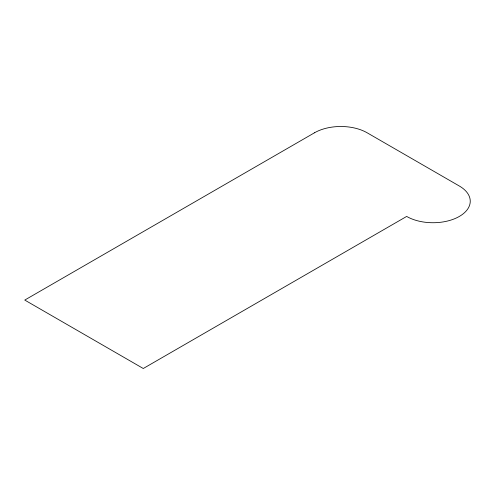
<?xml version="1.0" encoding="UTF-8"?>
<svg xmlns="http://www.w3.org/2000/svg" width="495" height="495" viewBox="0 0 495 495"><rect width="100%" height="100%" fill="white"/><g stroke="black" fill="none" stroke-linecap="round" stroke-linejoin="round"><path stroke-width="0.74" d="M314.48 132.796L24.75 300.069L143.272 368.503L406.661 216.433A37.249 21.508 0 0 0 459.341 216.433A37.249 21.508 0 0 0 459.341 186.021L367.154 132.796A37.249 21.508 0 0 0 314.48 132.796"/></g></svg>
